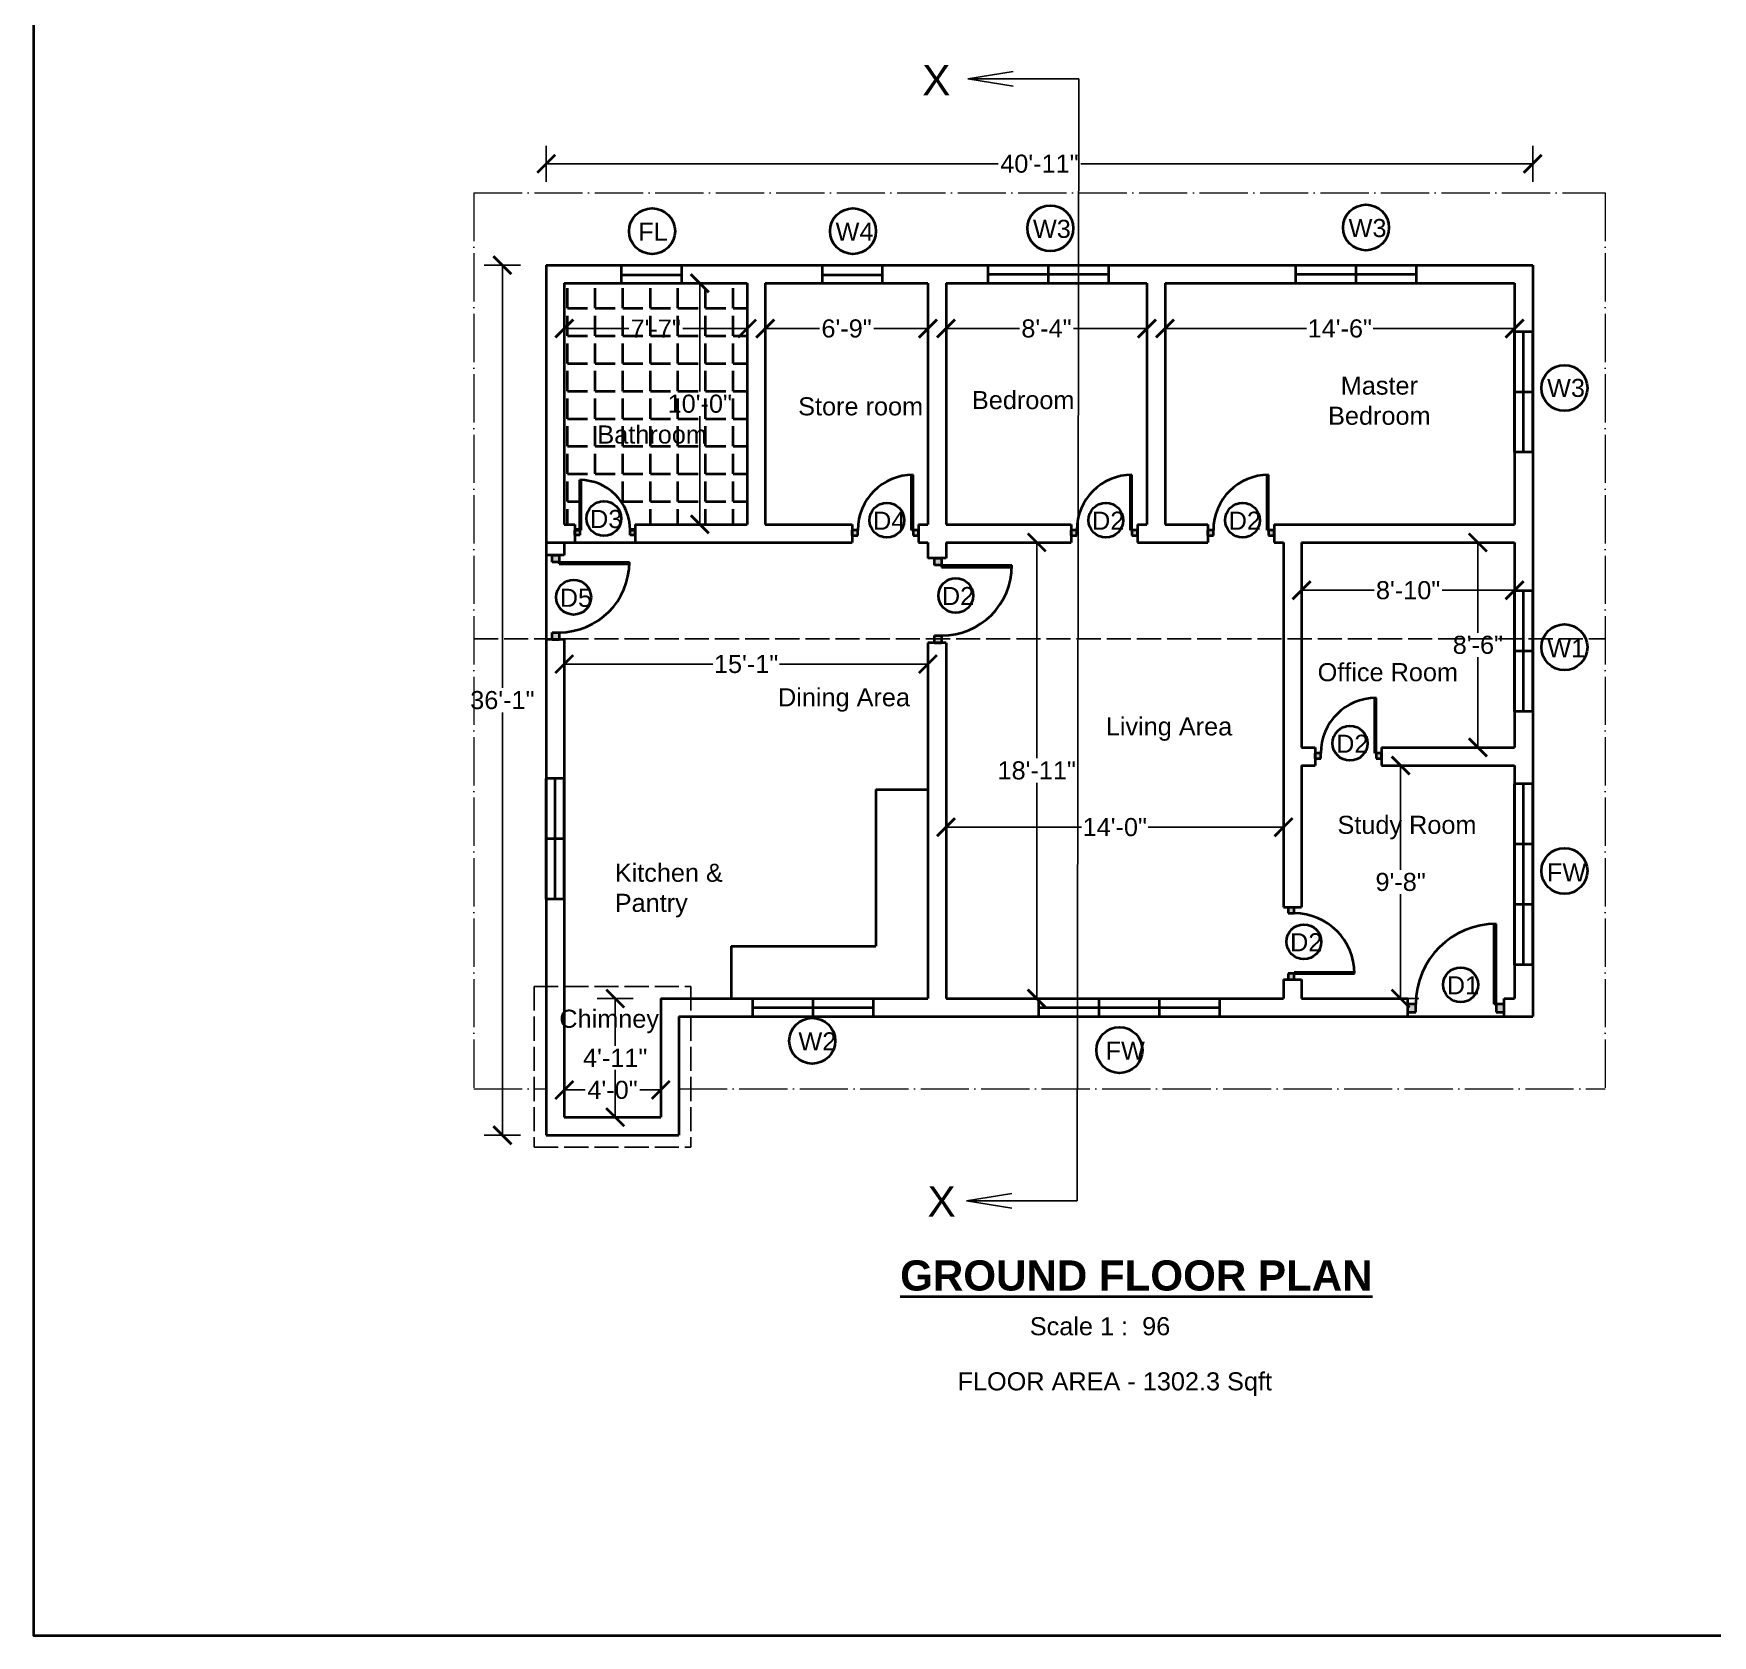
# Model space of a CAD drawing. Header units: inches. Extents: x -5041 to 2538, y -658 to 1746.
# Drawn here: x -5041 to -4205, y -162 to 636 of the extents above; entities that cross this region are included whole.
import ezdxf

# ---------------------------------------------------------------- set-up
doc = ezdxf.new("R2010")
doc.units = ezdxf.units.IN
doc.header["$MEASUREMENT"] = 0
doc.linetypes.add('ACAD_ISO02W100', pattern=[15, 12, -3])
doc.linetypes.add('ACAD_ISO04W100', pattern=[30, 24, -3, 0, -3])
for name, color, linetype, lineweight in [('Dimension', 132, 'Continuous', 20), ('Eave', 70, 'ACAD_ISO04W100', 18), ('Openings', 200, 'Continuous', 25), ('Ridge', 100, 'ACAD_ISO02W100', 25), ('Wall', 20, 'Continuous', 35)]:
    doc.layers.add(name, color=color, linetype=linetype, lineweight=lineweight)
doc.styles.add('1.25 ft', font='arial.ttf', dxfattribs={"height": 15})
doc.styles.add('9 inch', font='arial.ttf', dxfattribs={"height": 9})
doc.dimstyles.new('1 to 96', dxfattribs={"dimscale": 96, "dimtxt": 9, "dimasz": 0.09375, "dimexe": 0.09375, "dimexo": 0.09375, "dimgap": 0.015625, "dimtad": 0, "dimtih": 1, "dimtoh": 1, "dimdec": 0, "dimzin": 3, "dimdsep": 46, "dimlunit": 4, "dimtxsty": '9 inch', "dimblk": 'ARCHTICK', "dimcen": 0.09, "dimadec": 0, "dimazin": 0, "dimtfac": 1, "dimtdec": 0, "dimtofl": 0, "dimtmove": 0, "dimatfit": 3, "dimfxl": 0.09375, "dimfxlon": 1, "dimtolj": 1, "dimtzin": 0, "dimarcsym": 0})

# ---------------------------------------------------------------- blocks, each defined once
blk = doc.blocks.new('_ArchTick')
at = {"color": 0, "linetype": 'ByBlock', "const_width": 0.15}
blk.add_lwpolyline([(-0.5, -0.5), (0.5, 0.5)], dxfattribs=at)
blk = doc.blocks.new('*D45')
at = {"layer": 'Defpoints', "color": 0, "transparency": 16777216}
for p in [(-4776.52, 511.27), (-4685.52, 511.27), (-4685.52, 488.73)]:
    blk.add_point(p, dxfattribs=at)
at = {"layer": 'Dimension', "color": 0, "lineweight": -2, "transparency": 16777216}
for p, q in [((-4776.52, 497.73), (-4776.52, 479.73)), ((-4685.52, 497.73), (-4685.52, 479.73)), ((-4776.52, 488.73), (-4744.44, 488.73)), ((-4685.52, 488.73), (-4717.59, 488.73))]:
    blk.add_line(p, q, dxfattribs=at)
at = {"layer": 'Dimension', "color": 0, "lineweight": -2, "transparency": 16777216, "xscale": 9, "yscale": 9, "zscale": 9, "rotation": 180}
blk.add_blockref('_ArchTick', (-4776.52, 488.73), dxfattribs=at)
at = {"layer": 'Dimension', "color": 0, "lineweight": -2, "transparency": 16777216, "xscale": 9, "yscale": 9, "zscale": 9}
blk.add_blockref('_ArchTick', (-4685.52, 488.73), dxfattribs=at)
at = {"layer": 'Dimension', "color": 0, "transparency": 16777216, "insert": (-4731.02, 488.73), "char_height": 9, "attachment_point": 5, "style": '9 inch'}
blk.add_mtext('\\A1;7\'-7"', dxfattribs=at)
blk = doc.blocks.new('*D34')
at = {"layer": 'Defpoints', "color": 0, "transparency": 16777216}
for p in [(-4732.37, 511.27), (-4732.37, 391.27), (-4709.08, 391.27)]:
    blk.add_point(p, dxfattribs=at)
at = {"layer": 'Dimension', "color": 0, "lineweight": -2, "transparency": 16777216}
for p, q in [((-4718.08, 511.27), (-4700.08, 511.27)), ((-4709.08, 511.27), (-4709.08, 457.36)), ((-4709.08, 391.27), (-4709.08, 445.17)), ((-4718.08, 391.27), (-4700.08, 391.27))]:
    blk.add_line(p, q, dxfattribs=at)
at = {"layer": 'Dimension', "color": 0, "lineweight": -2, "transparency": 16777216, "xscale": 9, "yscale": 9, "zscale": 9}
for p, rotation in [((-4709.08, 511.27), 90), ((-4709.08, 391.27), 270)]:
    blk.add_blockref('_ArchTick', p, dxfattribs=dict(at, rotation=rotation))
at = {"layer": 'Dimension', "color": 0, "transparency": 16777216, "insert": (-4709.08, 451.27), "char_height": 9, "attachment_point": 5, "style": '9 inch'}
blk.add_mtext('\\A1;10\'-0"', dxfattribs=at)
blk = doc.blocks.new('*D35')
at = {"layer": 'Defpoints', "color": 0, "transparency": 16777216}
for p in [(-4676.52, 511.27), (-4595.52, 511.27), (-4595.52, 488.73)]:
    blk.add_point(p, dxfattribs=at)
at = {"layer": 'Dimension', "color": 0, "lineweight": -2, "transparency": 16777216}
for p, q in [((-4676.52, 497.73), (-4676.52, 479.73)), ((-4595.52, 497.73), (-4595.52, 479.73)), ((-4676.52, 488.73), (-4649.5, 488.73)), ((-4595.52, 488.73), (-4622.53, 488.73))]:
    blk.add_line(p, q, dxfattribs=at)
at = {"layer": 'Dimension', "color": 0, "lineweight": -2, "transparency": 16777216, "xscale": 9, "yscale": 9, "zscale": 9, "rotation": 180}
blk.add_blockref('_ArchTick', (-4676.52, 488.73), dxfattribs=at)
at = {"layer": 'Dimension', "color": 0, "lineweight": -2, "transparency": 16777216, "xscale": 9, "yscale": 9, "zscale": 9}
blk.add_blockref('_ArchTick', (-4595.52, 488.73), dxfattribs=at)
at = {"layer": 'Dimension', "color": 0, "transparency": 16777216, "insert": (-4636.02, 488.73), "char_height": 9, "attachment_point": 5, "style": '9 inch'}
blk.add_mtext('\\A1;6\'-9"', dxfattribs=at)
blk = doc.blocks.new('*D36')
at = {"layer": 'Defpoints', "color": 0, "transparency": 16777216}
for p in [(-4586.52, 511.27), (-4486.52, 511.27), (-4486.52, 488.73)]:
    blk.add_point(p, dxfattribs=at)
at = {"layer": 'Dimension', "color": 0, "lineweight": -2, "transparency": 16777216}
for p, q in [((-4586.52, 497.73), (-4586.52, 479.73)), ((-4486.52, 497.73), (-4486.52, 479.73)), ((-4586.52, 488.73), (-4549.99, 488.73)), ((-4486.52, 488.73), (-4523.05, 488.73))]:
    blk.add_line(p, q, dxfattribs=at)
at = {"layer": 'Dimension', "color": 0, "lineweight": -2, "transparency": 16777216, "xscale": 9, "yscale": 9, "zscale": 9, "rotation": 180}
blk.add_blockref('_ArchTick', (-4586.52, 488.73), dxfattribs=at)
at = {"layer": 'Dimension', "color": 0, "lineweight": -2, "transparency": 16777216, "xscale": 9, "yscale": 9, "zscale": 9}
blk.add_blockref('_ArchTick', (-4486.52, 488.73), dxfattribs=at)
at = {"layer": 'Dimension', "color": 0, "transparency": 16777216, "insert": (-4536.52, 488.73), "char_height": 9, "attachment_point": 5, "style": '9 inch'}
blk.add_mtext('\\A1;8\'-4"', dxfattribs=at)
blk = doc.blocks.new('*D37')
at = {"layer": 'Defpoints', "color": 0, "transparency": 16777216}
for p in [(-4477.52, 511.27), (-4303.52, 511.27), (-4303.52, 488.73)]:
    blk.add_point(p, dxfattribs=at)
at = {"layer": 'Dimension', "color": 0, "lineweight": -2, "transparency": 16777216}
for p, q in [((-4477.52, 497.73), (-4477.52, 479.73)), ((-4303.52, 497.73), (-4303.52, 479.73)), ((-4477.52, 488.73), (-4407.05, 488.73)), ((-4303.52, 488.73), (-4373.98, 488.73))]:
    blk.add_line(p, q, dxfattribs=at)
at = {"layer": 'Dimension', "color": 0, "lineweight": -2, "transparency": 16777216, "xscale": 9, "yscale": 9, "zscale": 9, "rotation": 180}
blk.add_blockref('_ArchTick', (-4477.52, 488.73), dxfattribs=at)
at = {"layer": 'Dimension', "color": 0, "lineweight": -2, "transparency": 16777216, "xscale": 9, "yscale": 9, "zscale": 9}
blk.add_blockref('_ArchTick', (-4303.52, 488.73), dxfattribs=at)
at = {"layer": 'Dimension', "color": 0, "transparency": 16777216, "insert": (-4390.52, 488.73), "char_height": 9, "attachment_point": 5, "style": '9 inch'}
blk.add_mtext('\\A1;14\'-6"', dxfattribs=at)
blk = doc.blocks.new('*D38')
at = {"layer": 'Defpoints', "color": 0, "transparency": 16777216}
for p in [(-4728.52, 155.27), (-4751.19, 96.27), (-4728.52, 96.27)]:
    blk.add_point(p, dxfattribs=at)
at = {"layer": 'Dimension', "color": 0, "lineweight": -2, "transparency": 16777216}
for p, q in [((-4742.19, 155.27), (-4760.19, 155.27)), ((-4751.19, 155.27), (-4751.19, 131.79)), ((-4751.19, 96.27), (-4751.19, 119.75)), ((-4742.19, 96.27), (-4760.19, 96.27))]:
    blk.add_line(p, q, dxfattribs=at)
at = {"layer": 'Dimension', "color": 0, "lineweight": -2, "transparency": 16777216, "xscale": 9, "yscale": 9, "zscale": 9}
for p, rotation in [((-4751.19, 155.27), 90), ((-4751.19, 96.27), 270)]:
    blk.add_blockref('_ArchTick', p, dxfattribs=dict(at, rotation=rotation))
at = {"layer": 'Dimension', "color": 0, "transparency": 16777216, "insert": (-4751.19, 125.77), "char_height": 9, "attachment_point": 5, "style": '9 inch'}
blk.add_mtext('\\A1;4\'-11"', dxfattribs=at)
blk = doc.blocks.new('*D39')
at = {"layer": 'Defpoints', "color": 0, "transparency": 16777216}
for p in [(-4728.52, 109.79), (-4776.52, 96.27), (-4728.52, 96.27)]:
    blk.add_point(p, dxfattribs=at)
at = {"layer": 'Dimension', "color": 0, "lineweight": -2, "transparency": 16777216}
for p, q in [((-4776.52, 105.27), (-4776.52, 118.79)), ((-4728.52, 105.27), (-4728.52, 118.79)), ((-4776.52, 109.79), (-4766.16, 109.79)), ((-4728.52, 109.79), (-4738.87, 109.79))]:
    blk.add_line(p, q, dxfattribs=at)
at = {"layer": 'Dimension', "color": 0, "lineweight": -2, "transparency": 16777216, "xscale": 9, "yscale": 9, "zscale": 9, "rotation": 180}
blk.add_blockref('_ArchTick', (-4776.52, 109.79), dxfattribs=at)
at = {"layer": 'Dimension', "color": 0, "lineweight": -2, "transparency": 16777216, "xscale": 9, "yscale": 9, "zscale": 9}
blk.add_blockref('_ArchTick', (-4728.52, 109.79), dxfattribs=at)
at = {"layer": 'Dimension', "color": 0, "transparency": 16777216, "insert": (-4752.52, 109.79), "char_height": 9, "attachment_point": 5, "style": '9 inch'}
blk.add_mtext('\\A1;4\'-0"', dxfattribs=at)
blk = doc.blocks.new('*D40')
at = {"layer": 'Defpoints', "color": 0, "transparency": 16777216}
for p in [(-4303.52, 382.27), (-4321.8, 280.27), (-4303.52, 280.27)]:
    blk.add_point(p, dxfattribs=at)
at = {"layer": 'Dimension', "color": 0, "lineweight": -2, "transparency": 16777216}
for p, q in [((-4312.8, 382.27), (-4330.8, 382.27)), ((-4321.8, 382.27), (-4321.8, 337.36)), ((-4321.8, 280.27), (-4321.8, 325.17)), ((-4312.8, 280.27), (-4330.8, 280.27))]:
    blk.add_line(p, q, dxfattribs=at)
at = {"layer": 'Dimension', "color": 0, "lineweight": -2, "transparency": 16777216, "xscale": 9, "yscale": 9, "zscale": 9}
for p, rotation in [((-4321.8, 382.27), 90), ((-4321.8, 280.27), 270)]:
    blk.add_blockref('_ArchTick', p, dxfattribs=dict(at, rotation=rotation))
at = {"layer": 'Dimension', "color": 0, "transparency": 16777216, "insert": (-4321.8, 331.27), "char_height": 9, "attachment_point": 5, "style": '9 inch'}
blk.add_mtext('\\A1;8\'-6"', dxfattribs=at)
blk = doc.blocks.new('*D41')
at = {"layer": 'Defpoints', "color": 0, "transparency": 16777216}
for p in [(-4409.52, 382.27), (-4303.52, 382.27), (-4303.52, 358.47)]:
    blk.add_point(p, dxfattribs=at)
at = {"layer": 'Dimension', "color": 0, "lineweight": -2, "transparency": 16777216}
for p, q in [((-4409.52, 367.47), (-4409.52, 349.47)), ((-4303.52, 367.47), (-4303.52, 349.47)), ((-4409.52, 358.47), (-4373.48, 358.47)), ((-4303.52, 358.47), (-4339.55, 358.47))]:
    blk.add_line(p, q, dxfattribs=at)
at = {"layer": 'Dimension', "color": 0, "lineweight": -2, "transparency": 16777216, "xscale": 9, "yscale": 9, "zscale": 9, "rotation": 180}
blk.add_blockref('_ArchTick', (-4409.52, 358.47), dxfattribs=at)
at = {"layer": 'Dimension', "color": 0, "lineweight": -2, "transparency": 16777216, "xscale": 9, "yscale": 9, "zscale": 9}
blk.add_blockref('_ArchTick', (-4303.52, 358.47), dxfattribs=at)
at = {"layer": 'Dimension', "color": 0, "transparency": 16777216, "insert": (-4356.52, 358.47), "char_height": 9, "attachment_point": 5, "style": '9 inch'}
blk.add_mtext('\\A1;8\'-10"', dxfattribs=at)
blk = doc.blocks.new('*D33')
at = {"layer": 'Defpoints', "color": 0, "transparency": 16777216}
for p in [(-4776.52, 339.86), (-4595.52, 339.86), (-4595.52, 321.74)]:
    blk.add_point(p, dxfattribs=at)
at = {"layer": 'Dimension', "color": 0, "lineweight": -2, "transparency": 16777216}
for p, q in [((-4776.52, 330.74), (-4776.52, 312.74)), ((-4595.52, 330.74), (-4595.52, 312.74)), ((-4776.52, 321.74), (-4702.55, 321.74)), ((-4595.52, 321.74), (-4669.48, 321.74))]:
    blk.add_line(p, q, dxfattribs=at)
at = {"layer": 'Dimension', "color": 0, "lineweight": -2, "transparency": 16777216, "xscale": 9, "yscale": 9, "zscale": 9, "rotation": 180}
blk.add_blockref('_ArchTick', (-4776.52, 321.74), dxfattribs=at)
at = {"layer": 'Dimension', "color": 0, "lineweight": -2, "transparency": 16777216, "xscale": 9, "yscale": 9, "zscale": 9}
blk.add_blockref('_ArchTick', (-4595.52, 321.74), dxfattribs=at)
at = {"layer": 'Dimension', "color": 0, "transparency": 16777216, "insert": (-4686.02, 321.74), "char_height": 9, "attachment_point": 5, "style": '9 inch'}
blk.add_mtext('\\A1;15\'-1"', dxfattribs=at)
blk = doc.blocks.new('*D42')
at = {"layer": 'Defpoints', "color": 0, "transparency": 16777216}
for p in [(-4586.52, 281.94), (-4418.52, 281.94), (-4418.52, 240.56)]:
    blk.add_point(p, dxfattribs=at)
at = {"layer": 'Dimension', "color": 0, "lineweight": -2, "transparency": 16777216}
for p, q in [((-4586.52, 249.56), (-4586.52, 231.56)), ((-4418.52, 249.56), (-4418.52, 231.56)), ((-4586.52, 240.56), (-4519.05, 240.56)), ((-4418.52, 240.56), (-4485.98, 240.56))]:
    blk.add_line(p, q, dxfattribs=at)
at = {"layer": 'Dimension', "color": 0, "lineweight": -2, "transparency": 16777216, "xscale": 9, "yscale": 9, "zscale": 9, "rotation": 180}
blk.add_blockref('_ArchTick', (-4586.52, 240.56), dxfattribs=at)
at = {"layer": 'Dimension', "color": 0, "lineweight": -2, "transparency": 16777216, "xscale": 9, "yscale": 9, "zscale": 9}
blk.add_blockref('_ArchTick', (-4418.52, 240.56), dxfattribs=at)
at = {"layer": 'Dimension', "color": 0, "transparency": 16777216, "insert": (-4502.52, 240.56), "char_height": 9, "attachment_point": 5, "style": '9 inch'}
blk.add_mtext('\\A1;14\'-0"', dxfattribs=at)
blk = doc.blocks.new('*D43')
at = {"layer": 'Defpoints', "color": 0, "transparency": 16777216}
for p in [(-4586.52, 382.27), (-4586.52, 155.27), (-4541.37, 155.27)]:
    blk.add_point(p, dxfattribs=at)
at = {"layer": 'Dimension', "color": 0, "lineweight": -2, "transparency": 16777216}
for p, q in [((-4550.37, 382.27), (-4532.37, 382.27)), ((-4541.37, 382.27), (-4541.37, 274.86)), ((-4541.37, 155.27), (-4541.37, 262.67)), ((-4550.37, 155.27), (-4532.37, 155.27))]:
    blk.add_line(p, q, dxfattribs=at)
at = {"layer": 'Dimension', "color": 0, "lineweight": -2, "transparency": 16777216, "xscale": 9, "yscale": 9, "zscale": 9}
for p, rotation in [((-4541.37, 382.27), 90), ((-4541.37, 155.27), 270)]:
    blk.add_blockref('_ArchTick', p, dxfattribs=dict(at, rotation=rotation))
at = {"layer": 'Dimension', "color": 0, "transparency": 16777216, "insert": (-4541.37, 268.77), "char_height": 9, "attachment_point": 5, "style": '9 inch'}
blk.add_mtext('\\A1;18\'-11"', dxfattribs=at)
blk = doc.blocks.new('*D44')
at = {"layer": 'Defpoints', "color": 0, "transparency": 16777216}
for p in [(-4340.82, 271.27), (-4360.25, 155.27), (-4340.82, 155.27)]:
    blk.add_point(p, dxfattribs=at)
at = {"layer": 'Dimension', "color": 0, "lineweight": -2, "transparency": 16777216}
for p, q in [((-4351.25, 271.27), (-4369.25, 271.27)), ((-4360.25, 271.27), (-4360.25, 219.36)), ((-4360.25, 155.27), (-4360.25, 207.17)), ((-4351.25, 155.27), (-4369.25, 155.27))]:
    blk.add_line(p, q, dxfattribs=at)
at = {"layer": 'Dimension', "color": 0, "lineweight": -2, "transparency": 16777216, "xscale": 9, "yscale": 9, "zscale": 9}
for p, rotation in [((-4360.25, 271.27), 90), ((-4360.25, 155.27), 270)]:
    blk.add_blockref('_ArchTick', p, dxfattribs=dict(at, rotation=rotation))
at = {"layer": 'Dimension', "color": 0, "transparency": 16777216, "insert": (-4360.25, 213.27), "char_height": 9, "attachment_point": 5, "style": '9 inch'}
blk.add_mtext('\\A1;9\'-8"', dxfattribs=at)
blk = doc.blocks.new('*D116')
at = {"layer": 'Defpoints', "color": 0, "transparency": 16777216}
for p in [(-4785.52, 520.27), (-4807.34, 87.27), (-4785.52, 87.27)]:
    blk.add_point(p, dxfattribs=at)
at = {"layer": 'Dimension', "color": 0, "lineweight": -2, "transparency": 16777216}
for p, q in [((-4798.34, 520.27), (-4816.34, 520.27)), ((-4807.34, 520.27), (-4807.34, 309.87)), ((-4807.34, 87.27), (-4807.34, 297.67)), ((-4798.34, 87.27), (-4816.34, 87.27))]:
    blk.add_line(p, q, dxfattribs=at)
at = {"layer": 'Dimension', "color": 0, "lineweight": -2, "transparency": 16777216, "xscale": 9, "yscale": 9, "zscale": 9}
for p, rotation in [((-4807.34, 520.27), 90), ((-4807.34, 87.27), 270)]:
    blk.add_blockref('_ArchTick', p, dxfattribs=dict(at, rotation=rotation))
at = {"layer": 'Dimension', "color": 0, "transparency": 16777216, "insert": (-4807.34, 303.77), "char_height": 9, "attachment_point": 5, "style": '9 inch'}
blk.add_mtext('\\A1;36\'-1"', dxfattribs=at)
blk = doc.blocks.new('*D117')
at = {"layer": 'Defpoints', "color": 0, "transparency": 16777216}
for p in [(-4294.52, 570.74), (-4785.52, 520.27), (-4294.52, 520.27)]:
    blk.add_point(p, dxfattribs=at)
at = {"layer": 'Dimension', "color": 0, "lineweight": -2, "transparency": 16777216}
for p, q in [((-4785.52, 561.74), (-4785.52, 579.74)), ((-4294.52, 561.74), (-4294.52, 579.74)), ((-4785.52, 570.74), (-4560.65, 570.74)), ((-4294.52, 570.74), (-4519.38, 570.74))]:
    blk.add_line(p, q, dxfattribs=at)
at = {"layer": 'Dimension', "color": 0, "lineweight": -2, "transparency": 16777216, "xscale": 9, "yscale": 9, "zscale": 9, "rotation": 180}
blk.add_blockref('_ArchTick', (-4785.52, 570.74), dxfattribs=at)
at = {"layer": 'Dimension', "color": 0, "lineweight": -2, "transparency": 16777216, "xscale": 9, "yscale": 9, "zscale": 9}
blk.add_blockref('_ArchTick', (-4294.52, 570.74), dxfattribs=at)
at = {"layer": 'Dimension', "color": 0, "transparency": 16777216, "insert": (-4540.02, 570.74), "char_height": 9, "attachment_point": 5, "style": '9 inch'}
blk.add_mtext('\\A1;40\'-11"', dxfattribs=at)

msp = doc.modelspace()

# ---------------------------------------------------------------- hatches: boundary and pattern name
at = {"layer": 'Wall'}
h = msp.add_hatch(dxfattribs=at)
h.set_pattern_fill('ANGLE', color=256, scale=50)
h.set_pattern_definition([(0, (-2437.454, -683.645), (0, 13.75), [10, -3.75]), (90, (-2437.454, -683.645), (-13.75, 8e-16), [10, -3.75])])
h.paths.add_polyline_path([(-4776.51743, 391.2698), (-4771.27576, 391.2698), (-4771.27576, 388.36033), (-4768.77576, 388.36033), (-4768.77576, 413.36033, -0.414213562), (-4743.77576, 388.36033), (-4741.27576, 388.36033), (-4741.27576, 391.2698), (-4685.51743, 391.2698), (-4685.51743, 511.2698), (-4776.51743, 511.2698)])
h.paths.add_polyline_path([(-4763.21684, 426.57871), (-4704.20729, 426.57871), (-4704.20729, 445.1251), (-4763.21684, 445.1251)], flags=24)
h = msp.add_hatch(color=256, dxfattribs=at)
h.dxf.hatch_style = 1
h.paths.add_polyline_path([(-4741.27576, 388.36033), (-4743.77576, 388.36033), (-4743.77576, 385.86033), (-4741.27576, 385.86033)])
h.paths.add_polyline_path([(-4768.77576, 388.36033), (-4771.27576, 388.36033), (-4771.27576, 385.86033), (-4768.77576, 385.86033)])
h.paths.add_polyline_path([(-4768.15076, 413.35252, 0.006250733), (-4768.77576, 413.36033), (-4768.77576, 388.36033), (-4768.15076, 388.36033)])
h = msp.add_hatch(color=256, dxfattribs=at)
h.dxf.hatch_style = 1
h.paths.add_polyline_path([(-4633.20706, 385.66969), (-4630.45706, 385.66969), (-4630.45706, 388.41969), (-4633.20706, 388.41969)])
h.paths.add_polyline_path([(-4600.20706, 388.41969), (-4602.95706, 388.41969), (-4602.95706, 385.66969), (-4600.20706, 385.66969)])
h.paths.add_polyline_path([(-4603.64456, 388.41969), (-4602.95706, 388.41969), (-4602.95706, 415.91969, 0.006250733), (-4603.64456, 415.9111)])
h = msp.add_hatch(color=256, dxfattribs=at)
h.dxf.hatch_style = 1
h.paths.add_polyline_path([(-4524.20706, 385.66969), (-4521.45706, 385.66969), (-4521.45706, 388.41969), (-4524.20706, 388.41969)])
h.paths.add_polyline_path([(-4491.20706, 388.41969), (-4493.95706, 388.41969), (-4493.95706, 385.66969), (-4491.20706, 385.66969)])
h.paths.add_polyline_path([(-4494.64456, 388.41969), (-4493.95706, 388.41969), (-4493.95706, 415.91969, 0.006250733), (-4494.64456, 415.9111)])
h = msp.add_hatch(color=256, dxfattribs=at)
h.dxf.hatch_style = 1
h.paths.add_polyline_path([(-4456.20706, 385.66969), (-4453.45706, 385.66969), (-4453.45706, 388.41969), (-4456.20706, 388.41969)])
h.paths.add_polyline_path([(-4423.20706, 388.41969), (-4425.95706, 388.41969), (-4425.95706, 385.66969), (-4423.20706, 385.66969)])
h.paths.add_polyline_path([(-4426.64456, 388.41969), (-4425.95706, 388.41969), (-4425.95706, 415.91969, 0.006250733), (-4426.64456, 415.9111)])
h = msp.add_hatch(color=256, dxfattribs=at)
h.dxf.hatch_style = 1
h.paths.add_polyline_path([(-4779.10551, 334.0205), (-4779.10551, 337.5205), (-4782.60551, 337.5205), (-4782.60551, 334.0205)])
h.paths.add_polyline_path([(-4782.60551, 376.0205), (-4782.60551, 372.5205), (-4779.10551, 372.5205), (-4779.10551, 376.0205)])
h.paths.add_polyline_path([(-4744.11645, 371.6455, 0.006250733), (-4744.10551, 372.5205), (-4779.10551, 372.5205), (-4779.10551, 371.6455)])
h = msp.add_hatch(color=256, dxfattribs=at)
h.dxf.hatch_style = 1
h.paths.add_polyline_path([(-4588.71527, 332.39647), (-4588.71527, 335.89647), (-4592.21527, 335.89647), (-4592.21527, 332.39647)])
h.paths.add_polyline_path([(-4592.21527, 374.39647), (-4592.21527, 370.89647), (-4588.71527, 370.89647), (-4588.71527, 374.39647)])
h.paths.add_polyline_path([(-4553.72621, 370.02147, 0.006250733), (-4553.71527, 370.89647), (-4588.71527, 370.89647), (-4588.71527, 370.02147)])
h = msp.add_hatch(color=256, dxfattribs=at)
h.dxf.hatch_style = 1
h.paths.add_polyline_path([(-4402.71579, 274.66969), (-4399.96579, 274.66969), (-4399.96579, 277.41969), (-4402.71579, 277.41969)])
h.paths.add_polyline_path([(-4369.71579, 277.41969), (-4372.46579, 277.41969), (-4372.46579, 274.66969), (-4369.71579, 274.66969)])
h.paths.add_polyline_path([(-4373.15329, 277.41969), (-4372.46579, 277.41969), (-4372.46579, 304.91969, 0.006250733), (-4373.15329, 304.9111)])
h = msp.add_hatch(color=256, dxfattribs=at)
h.dxf.hatch_style = 1
h.paths.add_polyline_path([(-4416.21264, 200.70793), (-4416.21264, 197.70793), (-4413.21264, 197.70793), (-4413.21264, 200.70793)])
h.paths.add_polyline_path([(-4413.21264, 164.70793), (-4413.21264, 167.70793), (-4416.21264, 167.70793), (-4416.21264, 164.70793)])
h.paths.add_polyline_path([(-4413.21264, 168.45793), (-4413.21264, 167.70793), (-4383.21264, 167.70793, 0.006250733), (-4383.22202, 168.45793)])
h = msp.add_hatch(color=256, dxfattribs=at)
h.dxf.hatch_style = 1
h.paths.add_polyline_path([(-4356.64608, 148.5065), (-4352.64608, 148.5065), (-4352.64608, 152.5065), (-4356.64608, 152.5065)])
h.paths.add_polyline_path([(-4308.64608, 152.5065), (-4312.64608, 152.5065), (-4312.64608, 148.5065), (-4308.64608, 148.5065)])
h.paths.add_polyline_path([(-4313.64608, 152.5065), (-4312.64608, 152.5065), (-4312.64608, 192.5065, 0.006250733), (-4313.64608, 192.494)])

# ---------------------------------------------------------------- linework, layer by layer
at = {"layer": 'Eave'}
for p, q in [((-4821.51743, 556.2698), (-4821.51743, 110.2698)), ((-4821.51743, 556.2698), (-4258.51743, 556.2698)), ((-4258.51743, 556.2698), (-4258.51743, 110.2698)), ((-4821.51743, 110.2698), (-4785.51743, 110.2698)), ((-4719.51743, 110.2698), (-4258.51743, 110.2698))]:
    msp.add_line(p, q, dxfattribs=at)
at = {"layer": 'Openings'}
for p, q in [((-4575.74785, 613.05431), (-4553.13777, 616.71985)), ((-4520.48647, 613.05431), (-4575.74785, 613.05431)), ((-4575.74785, 613.05431), (-4553.14702, 609.33217)), ((-4520.48647, 613.05431), (-4521.18561, 54.63303)), ((-4576.39001, 54.63303), (-4553.77994, 58.29857)), ((-4521.18561, 54.63303), (-4576.39001, 54.63303)), ((-4576.39001, 54.63303), (-4553.78919, 50.91089))]:
    msp.add_line(p, q, dxfattribs=at)
at = {"layer": 'Ridge'}
for p, q in [((-4821.51743, 334.2698), (-4258.51743, 334.2698)), ((-4791.51743, 161.2698), (-4791.51743, 81.2698)), ((-4791.51743, 161.2698), (-4713.51743, 161.2698)), ((-4713.51743, 161.2698), (-4713.51743, 81.2698)), ((-4791.51743, 81.2698), (-4713.51743, 81.2698))]:
    msp.add_line(p, q, dxfattribs=at)
at = {"layer": 'Wall'}
for p, q in [((-4785.51743, 520.2698), (-4294.51743, 520.2698)), ((-4785.51743, 520.2698), (-4785.51743, 87.2698)), ((-4748.08077, 510.89641), (-4748.08077, 519.89641)), ((-4718.08077, 510.89641), (-4718.08077, 519.89641)), ((-4648.08077, 510.89641), (-4648.08077, 519.89641)), ((-4618.08077, 510.89641), (-4618.08077, 519.89641)), ((-4565.51743, 520.2698), (-4505.51743, 520.2698)), ((-4565.51743, 511.2698), (-4565.51743, 520.2698)), ((-4535.51743, 511.2698), (-4535.51743, 520.2698)), ((-4505.51743, 511.2698), (-4505.51743, 520.2698)), ((-4412.39176, 520.2698), (-4352.39176, 520.2698)), ((-4412.39176, 511.2698), (-4412.39176, 520.2698)), ((-4382.39176, 511.2698), (-4382.39176, 520.2698)), ((-4352.39176, 511.2698), (-4352.39176, 520.2698)), ((-4294.51743, 520.2698), (-4294.51743, 146.2698)), ((-4776.51743, 511.2698), (-4685.51743, 511.2698)), ((-4776.51743, 511.2698), (-4776.51743, 391.2698)), ((-4748.08077, 515.39641), (-4718.08077, 515.39641)), ((-4685.51743, 511.2698), (-4685.51743, 391.2698)), ((-4676.51743, 511.2698), (-4676.51743, 391.2698)), ((-4676.51743, 511.2698), (-4595.51743, 511.2698)), ((-4648.08077, 515.39641), (-4618.08077, 515.39641)), ((-4595.51743, 511.2698), (-4595.51743, 391.2698)), ((-4586.51743, 511.2698), (-4586.51743, 391.2698)), ((-4586.51743, 511.2698), (-4486.51743, 511.2698)), ((-4565.51743, 515.7698), (-4505.51743, 515.7698)), ((-4565.51743, 511.2698), (-4505.51743, 511.2698)), ((-4486.51743, 511.2698), (-4486.51743, 391.2698)), ((-4477.51743, 511.2698), (-4477.51743, 391.2698)), ((-4477.51743, 511.2698), (-4303.51743, 511.2698)), ((-4412.39176, 515.7698), (-4352.39176, 515.7698)), ((-4412.39176, 511.2698), (-4352.39176, 511.2698)), ((-4303.51743, 511.2698), (-4303.51743, 391.2698)), ((-4303.51743, 427.13442), (-4303.51743, 487.13442)), ((-4294.51743, 487.13442), (-4303.51743, 487.13442)), ((-4299.01743, 427.13442), (-4299.01743, 487.13442)), ((-4294.51743, 427.13442), (-4294.51743, 487.13442)), ((-4294.51743, 457.13442), (-4303.51743, 457.13442)), ((-4294.51743, 427.13442), (-4303.51743, 427.13442)), ((-4768.77576, 388.36033), (-4768.77576, 413.36033)), ((-4768.15076, 388.36033), (-4768.15076, 413.35252)), ((-4603.64456, 388.41969), (-4603.64456, 415.9111)), ((-4602.95706, 388.41969), (-4602.95706, 415.91969)), ((-4494.64456, 388.41969), (-4494.64456, 415.9111)), ((-4493.95706, 388.41969), (-4493.95706, 415.91969)), ((-4426.64456, 388.41969), (-4426.64456, 415.9111)), ((-4425.95706, 388.41969), (-4425.95706, 415.91969)), ((-4776.51743, 391.2698), (-4771.27576, 391.2698)), ((-4771.27576, 391.2698), (-4771.27576, 382.2698)), ((-4771.27576, 388.36033), (-4768.77576, 388.36033)), ((-4771.27576, 385.86033), (-4771.27576, 388.36033)), ((-4768.77576, 385.86033), (-4771.27576, 385.86033)), ((-4768.77576, 391.2698), (-4768.15076, 391.2698)), ((-4768.77576, 388.36033), (-4768.77576, 385.86033)), ((-4768.77576, 388.36033), (-4768.15076, 388.36033)), ((-4743.77576, 388.36033), (-4741.27576, 388.36033)), ((-4743.77576, 385.86033), (-4743.77576, 388.36033)), ((-4741.27576, 385.86033), (-4743.77576, 385.86033)), ((-4741.27576, 391.2698), (-4685.51743, 391.2698)), ((-4741.27576, 391.2698), (-4741.27576, 382.2698)), ((-4741.27576, 385.86033), (-4741.27576, 388.36033)), ((-4676.51743, 391.2698), (-4633.20706, 391.2698)), ((-4633.20706, 391.2698), (-4633.20706, 382.2698)), ((-4633.20706, 385.66969), (-4633.20706, 388.41969)), ((-4630.45706, 388.41969), (-4633.20706, 388.41969)), ((-4633.20706, 385.66969), (-4630.45706, 385.66969)), ((-4630.45706, 385.66969), (-4630.45706, 388.41969)), ((-4602.95706, 388.41969), (-4603.64456, 388.41969)), ((-4600.20706, 388.41969), (-4602.95706, 388.41969)), ((-4602.95706, 388.41969), (-4602.95706, 385.66969)), ((-4602.95706, 385.66969), (-4600.20706, 385.66969)), ((-4600.20706, 391.2698), (-4595.51743, 391.2698)), ((-4600.20706, 391.2698), (-4600.20706, 382.2698)), ((-4600.20706, 385.66969), (-4600.20706, 388.41969)), ((-4586.51743, 391.2698), (-4524.20706, 391.2698)), ((-4524.20706, 391.2698), (-4524.20706, 382.2698)), ((-4524.20706, 385.66969), (-4524.20706, 388.41969)), ((-4521.45706, 388.41969), (-4524.20706, 388.41969)), ((-4524.20706, 385.66969), (-4521.45706, 385.66969)), ((-4521.45706, 385.66969), (-4521.45706, 388.41969)), ((-4493.95706, 388.41969), (-4494.64456, 388.41969)), ((-4491.20706, 388.41969), (-4493.95706, 388.41969)), ((-4493.95706, 388.41969), (-4493.95706, 385.66969)), ((-4493.95706, 385.66969), (-4491.20706, 385.66969)), ((-4491.20706, 391.2698), (-4486.51743, 391.2698)), ((-4491.20706, 391.2698), (-4491.20706, 382.2698)), ((-4491.20706, 385.66969), (-4491.20706, 388.41969)), ((-4477.51743, 391.2698), (-4456.20706, 391.2698)), ((-4456.20706, 391.2698), (-4456.20706, 382.2698)), ((-4456.20706, 385.66969), (-4456.20706, 388.41969)), ((-4453.45706, 388.41969), (-4456.20706, 388.41969)), ((-4456.20706, 385.66969), (-4453.45706, 385.66969)), ((-4453.45706, 385.66969), (-4453.45706, 388.41969)), ((-4425.95706, 388.41969), (-4426.64456, 388.41969)), ((-4423.20706, 388.41969), (-4425.95706, 388.41969)), ((-4425.95706, 388.41969), (-4425.95706, 385.66969)), ((-4425.95706, 385.66969), (-4423.20706, 385.66969)), ((-4423.20706, 391.2698), (-4303.51743, 391.2698)), ((-4423.20706, 391.2698), (-4423.20706, 382.2698)), ((-4423.20706, 385.66969), (-4423.20706, 388.41969)), ((-4785.51743, 382.2698), (-4633.20706, 382.2698)), ((-4776.51743, 382.2698), (-4776.51743, 376.0205)), ((-4600.20706, 382.2698), (-4595.51743, 382.2698)), ((-4595.51743, 382.2698), (-4595.51743, 374.39647)), ((-4586.51743, 382.2698), (-4524.20706, 382.2698)), ((-4586.51743, 382.2698), (-4586.51743, 374.39647)), ((-4491.20706, 382.2698), (-4456.20706, 382.2698)), ((-4423.20706, 382.2698), (-4418.51743, 382.2698)), ((-4418.51743, 382.2698), (-4418.51743, 200.70793)), ((-4409.51743, 382.2698), (-4409.51743, 280.2698)), ((-4409.51743, 382.2698), (-4303.51743, 382.2698)), ((-4303.51743, 382.2698), (-4303.51743, 280.2698)), ((-4776.51743, 376.0205), (-4785.51743, 376.0205)), ((-4782.60551, 372.5205), (-4782.60551, 376.0205)), ((-4782.60551, 376.0205), (-4779.10551, 376.0205)), ((-4779.10551, 372.5205), (-4782.60551, 372.5205)), ((-4779.10551, 376.0205), (-4779.10551, 372.5205)), ((-4779.10551, 372.5205), (-4744.10551, 372.5205)), ((-4779.10551, 372.5205), (-4779.10551, 371.6455)), ((-4779.10551, 371.6455), (-4744.11645, 371.6455)), ((-4586.51743, 374.39647), (-4595.51743, 374.39647)), ((-4592.21527, 370.89647), (-4592.21527, 374.39647)), ((-4592.21527, 374.39647), (-4588.71527, 374.39647)), ((-4588.71527, 370.89647), (-4592.21527, 370.89647)), ((-4588.71527, 374.39647), (-4588.71527, 370.89647)), ((-4588.71527, 370.89647), (-4553.71527, 370.89647)), ((-4588.71527, 370.89647), (-4588.71527, 370.02147)), ((-4588.71527, 370.02147), (-4553.72621, 370.02147)), ((-4303.51743, 298.13442), (-4303.51743, 358.13442)), ((-4294.51743, 358.13442), (-4303.51743, 358.13442)), ((-4299.01743, 298.13442), (-4299.01743, 358.13442)), ((-4294.51743, 298.13442), (-4294.51743, 358.13442)), ((-4782.60551, 334.0205), (-4782.60551, 337.5205)), ((-4782.60551, 337.5205), (-4779.10551, 337.5205)), ((-4779.10551, 337.5205), (-4779.10551, 334.0205)), ((-4592.21527, 332.39647), (-4592.21527, 335.89647)), ((-4592.21527, 335.89647), (-4588.71527, 335.89647)), ((-4588.71527, 335.89647), (-4588.71527, 332.39647)), ((-4776.51743, 334.0205), (-4785.51743, 334.0205)), ((-4782.60551, 334.0205), (-4779.10551, 334.0205)), ((-4776.51743, 334.0205), (-4776.51743, 96.2698)), ((-4586.51743, 332.39647), (-4595.51743, 332.39647)), ((-4595.51743, 332.39647), (-4595.51743, 155.2698)), ((-4592.21527, 332.39647), (-4588.71527, 332.39647)), ((-4586.51743, 332.39647), (-4586.51743, 155.2698)), ((-4294.51743, 328.13442), (-4303.51743, 328.13442)), ((-4373.15329, 277.41969), (-4373.15329, 304.9111)), ((-4372.46579, 277.41969), (-4372.46579, 304.91969)), ((-4294.51743, 298.13442), (-4303.51743, 298.13442)), ((-4409.51743, 280.2698), (-4402.71579, 280.2698)), ((-4402.71579, 280.2698), (-4402.71579, 271.2698)), ((-4402.71579, 274.66969), (-4402.71579, 277.41969)), ((-4399.96579, 277.41969), (-4402.71579, 277.41969)), ((-4399.96579, 274.66969), (-4399.96579, 277.41969)), ((-4373.15329, 280.2698), (-4372.46579, 280.2698)), ((-4372.46579, 277.41969), (-4373.15329, 277.41969)), ((-4369.71579, 277.41969), (-4372.46579, 277.41969)), ((-4372.46579, 277.41969), (-4372.46579, 274.66969)), ((-4369.71579, 280.2698), (-4369.71579, 271.2698)), ((-4369.71579, 280.2698), (-4303.51743, 280.2698)), ((-4369.71579, 274.66969), (-4369.71579, 277.41969)), ((-4409.51743, 271.2698), (-4402.71579, 271.2698)), ((-4409.51743, 271.2698), (-4409.51743, 200.70793)), ((-4402.71579, 274.66969), (-4399.96579, 274.66969)), ((-4372.46579, 274.66969), (-4369.71579, 274.66969)), ((-4369.71579, 271.2698), (-4303.51743, 271.2698)), ((-4303.51743, 271.2698), (-4303.51743, 155.2698)), ((-4785.51743, 204.7698), (-4785.51743, 264.7698)), ((-4776.51743, 264.7698), (-4785.51743, 264.7698)), ((-4781.01743, 204.7698), (-4781.01743, 264.7698)), ((-4776.51743, 204.7698), (-4776.51743, 264.7698)), ((-4621.51743, 259.2698), (-4621.51743, 181.2698)), ((-4621.51743, 259.2698), (-4595.51743, 259.2698)), ((-4303.51743, 172.12049), (-4303.51743, 262.12049)), ((-4294.51743, 262.12049), (-4303.51743, 262.12049)), ((-4299.01743, 172.12049), (-4299.01743, 262.12049)), ((-4294.51743, 172.12049), (-4294.51743, 262.12049)), ((-4776.51743, 234.7698), (-4785.51743, 234.7698)), ((-4294.51743, 232.12049), (-4303.51743, 232.12049)), ((-4776.51743, 204.7698), (-4785.51743, 204.7698)), ((-4418.51743, 200.70793), (-4409.51743, 200.70793)), ((-4416.21264, 200.70793), (-4413.21264, 200.70793)), ((-4416.21264, 200.70793), (-4416.21264, 197.70793)), ((-4413.21264, 197.70793), (-4413.21264, 200.70793)), ((-4294.51743, 202.12049), (-4303.51743, 202.12049)), ((-4416.21264, 197.70793), (-4413.21264, 197.70793)), ((-4313.64608, 152.5065), (-4313.64608, 192.494)), ((-4312.64608, 152.5065), (-4312.64608, 192.5065)), ((-4693.51743, 181.2698), (-4621.51743, 181.2698)), ((-4693.51743, 181.2698), (-4693.51743, 155.2698)), ((-4413.21264, 167.70793), (-4416.21264, 167.70793)), ((-4416.21264, 167.70793), (-4416.21264, 164.70793)), ((-4413.21264, 168.45793), (-4383.22202, 168.45793)), ((-4413.21264, 167.70793), (-4413.21264, 168.45793)), ((-4413.21264, 164.70793), (-4413.21264, 167.70793)), ((-4413.21264, 167.70793), (-4383.21264, 167.70793)), ((-4294.51743, 172.12049), (-4303.51743, 172.12049)), ((-4418.51743, 164.70793), (-4409.51743, 164.70793)), ((-4418.51743, 164.70793), (-4418.51743, 155.2698)), ((-4416.21264, 164.70793), (-4413.21264, 164.70793)), ((-4409.51743, 164.70793), (-4409.51743, 155.2698)), ((-4728.51743, 155.2698), (-4595.51743, 155.2698)), ((-4728.51743, 155.2698), (-4728.51743, 96.2698)), ((-4682.64657, 155.2698), (-4622.64657, 155.2698)), ((-4682.64657, 146.2698), (-4682.64657, 155.2698)), ((-4682.64657, 150.7698), (-4622.64657, 150.7698)), ((-4652.64657, 146.2698), (-4652.64657, 155.2698)), ((-4622.64657, 146.2698), (-4622.64657, 155.2698)), ((-4586.51743, 155.2698), (-4418.51743, 155.2698)), ((-4540.27551, 155.2698), (-4450.27551, 155.2698)), ((-4540.27551, 146.2698), (-4540.27551, 155.2698)), ((-4540.27551, 150.7698), (-4450.27551, 150.7698)), ((-4510.27551, 146.2698), (-4510.27551, 155.2698)), ((-4480.27551, 146.2698), (-4480.27551, 155.2698)), ((-4450.27551, 146.2698), (-4450.27551, 155.2698)), ((-4409.51743, 155.2698), (-4356.64608, 155.2698)), ((-4356.64608, 146.2698), (-4356.64608, 155.2698)), ((-4356.64608, 148.5065), (-4356.64608, 152.5065)), ((-4352.64608, 152.5065), (-4356.64608, 152.5065)), ((-4352.64608, 148.5065), (-4352.64608, 152.5065)), ((-4312.64608, 152.5065), (-4313.64608, 152.5065)), ((-4308.64608, 152.5065), (-4312.64608, 152.5065)), ((-4312.64608, 152.5065), (-4312.64608, 148.5065)), ((-4308.64608, 155.2698), (-4303.51743, 155.2698)), ((-4308.64608, 146.2698), (-4308.64608, 155.2698)), ((-4308.64608, 148.5065), (-4308.64608, 152.5065)), ((-4719.51743, 146.2698), (-4294.51743, 146.2698)), ((-4719.51743, 146.2698), (-4719.51743, 87.2698)), ((-4682.64657, 146.2698), (-4622.64657, 146.2698)), ((-4540.27551, 146.2698), (-4450.27551, 146.2698)), ((-4356.64608, 148.5065), (-4352.64608, 148.5065)), ((-4312.64608, 148.5065), (-4308.64608, 148.5065)), ((-4776.51743, 96.2698), (-4728.51743, 96.2698)), ((-4785.51743, 87.2698), (-4719.51743, 87.2698))]:
    msp.add_line(p, q, dxfattribs=at)
msp.add_lwpolyline([(-2562.42447, 1406.28818), (-5040.687, 1406.28818), (-5040.687, -161.68299), (-2562.42447, -161.68299)], close=True, dxfattribs=at)
for centre, radius in [((-4732.8274, 537.20627), 11.42147), ((-4632.8274, 537.20627), 11.42147), ((-4534.59767, 538.61404), 11.42147), ((-4377.49402, 539.01529), 11.42147), ((-4278.71264, 459.13841), 11.42147), ((-4756.80692, 394.20281), 8.65981), ((-4615.94244, 393.34595), 8.65981), ((-4506.94244, 393.34595), 8.65981), ((-4438.94244, 393.34595), 8.65981), ((-4771.8832, 354.99066), 8.65981), ((-4581.68326, 355.85308), 8.65981), ((-4278.71264, 330.13841), 11.42147), ((-4385.45117, 282.34595), 8.65981), ((-4278.71264, 218.7822), 11.42147), ((-4408.37712, 183.54361), 8.65981), ((-4330.37678, 162.14712), 8.65981), ((-4653.09289, 134.22866), 11.42147), ((-4500.20035, 129.6019), 11.42147)]:
    msp.add_circle(centre, radius, dxfattribs=at)
for centre, radius, start, end in [((-4768.77576, 388.36033), 25, 0, 90), ((-4602.95706, 388.41969), 27.5, 90, 180), ((-4493.95706, 388.41969), 27.5, 90, 180), ((-4425.95706, 388.41969), 27.5, 90, 180), ((-4779.10551, 372.5205), 35, 270, 0), ((-4588.71527, 370.89647), 35, 270, 0), ((-4372.46579, 277.41969), 27.5, 90, 180), ((-4413.21264, 167.70793), 30, 0, 90), ((-4312.64608, 152.5065), 40, 90, 180)]:
    msp.add_arc(centre, radius, start, end, dxfattribs=at)

# ---------------------------------------------------------------- texts
at = {"layer": 'Dimension', "insert": (-4751.40151, 222.40314), "char_height": 9, "attachment_point": 1, "style": '9 inch'}
msp.add_mtext_dynamic_manual_height_columns('Kitchen & Pantry', width=68.8459323, gutter_width=45, heights=[0], dxfattribs=at)
at = {"layer": 'Wall', "attachment_point": 1}
for s, width, gutter_width, heights, insert, char_height, style in [('X', 246.5443529, 75, [0], (-4598.33827, 619.85552), 15, '1.25 ft'), ('W3', 9, 45, [0], (-4386.15533, 543.25998), 9, '9 inch'), ('FL', 0.3446411, 45, [0], (-4739.72012, 541.45096), 9, '9 inch'), ('W4', 9, 45, [0], (-4641.48871, 541.45096), 9, '9 inch'), ('W3', 9, 45, [0], (-4543.25898, 542.85873), 9, '9 inch'), ('\\pxqc;Master\\PBedroom', 76.7310296, 45, [51.99721], (-4409.21003, 464.84742), 9, '9 inch'), ('W3', 0.3446411, 45, [0], (-4287.35574, 463.70091), 9, '9 inch'), ('Store room', 76.7310296, 45, [51.99721], (-4660.11796, 454.52623), 9, '9 inch'), ('Bedroom', 76.7310296, 45, [51.99721], (-4573.61779, 457.64469), 9, '9 inch'), ('Bathroom', 76.7310296, 45, [51.99721], (-4760.04597, 440.49311), 9, '9 inch'), ('D3', 0.3446411, 45, [0], (-4763.69964, 398.4475), 9, '9 inch'), ('D4', 0.3446411, 45, [0], (-4622.83517, 397.59064), 9, '9 inch'), ('D2', 0.3446411, 45, [0], (-4513.83517, 397.59064), 9, '9 inch'), ('D2', 0.3446411, 45, [0], (-4445.83517, 397.59064), 9, '9 inch'), ('D2', 0.3446411, 45, [0], (-4588.57599, 360.09777), 9, '9 inch'), ('D5', 0.3446411, 45, [0], (-4778.77592, 359.23535), 9, '9 inch'), ('W1', 0.3446411, 45, [0], (-4287.24869, 334.17796), 9, '9 inch'), ('Office Room', 76.7310296, 45, [51.99721], (-4401.54925, 322.21689), 9, '9 inch'), ('Dining Area', 76.7310296, 45, [51.99721], (-4670.1471, 309.72722), 9, '9 inch'), ('Living Area', 76.7310296, 45, [51.99721], (-4506.98318, 295.23311), 9, '9 inch'), ('D2', 0.3446411, 45, [0], (-4392.34389, 286.59064), 9, '9 inch'), ('Study Room', 76.7310296, 45, [51.99721], (-4391.67513, 246.24384), 9, '9 inch'), ('FW', 0.3446411, 45, [0], (-4287.39531, 222.56347), 9, '9 inch'), ('D2', 0.3446411, 45, [0], (-4415.26984, 187.7883), 9, '9 inch'), ('D1', 0.3446411, 45, [0], (-4337.2695, 166.39181), 9, '9 inch'), ('Chimney', 68.8459323, 45, [0], (-4778.9916, 149.73402), 9, '9 inch'), ('W2', 0.3446411, 45, [0], (-4659.98561, 138.47335), 9, '9 inch'), ('FW', 0.3446411, 45, [0], (-4507.09307, 133.84659), 9, '9 inch'), ('X', 246.5443529, 75, [0], (-4595.70448, 61.80693), 15, '1.25 ft'), ('{\\fArial|b1|i0|c0|p34;\\LGROUND FLOOR PLAN}', 246.5443529, 75, [0], (-4609.35136, 24.96541), 15, '1.25 ft'), ('Scale 1 :  96', 76.7310296, 45, [51.99721], (-4544.80756, -3.29782), 9, '9 inch'), ('FLOOR AREA - 1302.3 Sqft', 176.1457229, 45, [51.99721], (-4580.77999, -30.73003), 9, '9 inch')]:
    msp.add_mtext_dynamic_manual_height_columns(s, width=width, gutter_width=gutter_width, heights=heights, dxfattribs=dict(at, insert=insert, char_height=char_height, style=style))

# ---------------------------------------------------------------- dimensions: what is measured, and where the dimension line sits
at = {"layer": 'Dimension'}
for base, p1, p2, picture, middle in [((-4294.51743, 570.73946), (-4785.51743, 520.2698), (-4294.51743, 520.2698), '*D117', (-4540.01743, 570.73946)), ((-4685.51743, 488.73262), (-4776.51743, 511.2698), (-4685.51743, 511.2698), '*D45', (-4731.01743, 488.73262)), ((-4595.51743, 488.73262), (-4676.51743, 511.2698), (-4595.51743, 511.2698), '*D35', (-4636.01743, 488.73262)), ((-4486.51743, 488.73262), (-4586.51743, 511.2698), (-4486.51743, 511.2698), '*D36', (-4536.51743, 488.73262)), ((-4303.51743, 488.73262), (-4477.51743, 511.2698), (-4303.51743, 511.2698), '*D37', (-4390.51743, 488.73262)), ((-4303.51743, 358.46779), (-4409.51743, 382.2698), (-4303.51743, 382.2698), '*D41', (-4356.51743, 358.46779)), ((-4595.51743, 321.73814), (-4776.51743, 339.86279), (-4595.51743, 339.86279), '*D33', (-4686.01743, 321.73814)), ((-4418.51743, 240.56192), (-4586.51743, 281.941), (-4418.51743, 281.941), '*D42', (-4502.51743, 240.56192)), ((-4728.51743, 109.78755), (-4776.51743, 96.2698), (-4728.51743, 96.2698), '*D39', (-4752.51743, 109.78755))]:
    dim = msp.add_linear_dim(base=base, p1=p1, p2=p2, dimstyle='1 to 96', dxfattribs=at)
    dim.commit()
    dim.dimension.update_dxf_attribs({"geometry": picture, "text_midpoint": middle})
for base, p1, p2, picture, middle in [((-4807.34188, 87.2698), (-4785.51743, 520.2698), (-4785.51743, 87.2698), '*D116', (-4807.34188, 303.7698)), ((-4709.08077, 391.2698), (-4732.3687, 511.2698), (-4732.3687, 391.2698), '*D34', (-4709.08077, 451.2698)), ((-4541.36607, 155.2698), (-4586.51743, 382.2698), (-4586.51743, 155.2698), '*D43', (-4541.36607, 268.7698)), ((-4321.79632, 280.2698), (-4303.51743, 382.2698), (-4303.51743, 280.2698), '*D40', (-4321.79632, 331.2698)), ((-4360.25073, 155.2698), (-4340.81841, 271.2698), (-4340.81841, 155.2698), '*D44', (-4360.25073, 213.2698)), ((-4751.1855, 96.2698), (-4728.51743, 155.2698), (-4728.51743, 96.2698), '*D38', (-4751.1855, 125.7698))]:
    dim = msp.add_linear_dim(base=base, p1=p1, p2=p2, angle=90, dimstyle='1 to 96', dxfattribs=at)
    dim.commit()
    dim.dimension.update_dxf_attribs({"geometry": picture, "text_midpoint": middle})

doc.saveas('drawing.dxf')
